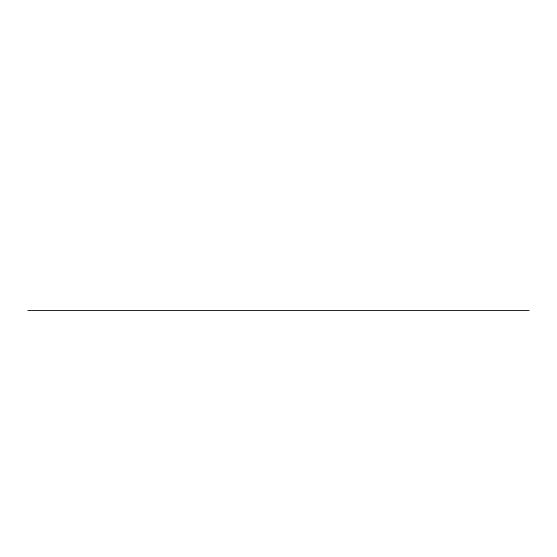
<?xml version="1.0" encoding="UTF-8"?>
<svg xmlns="http://www.w3.org/2000/svg" width="557" height="557" viewBox="0 0 557 557"><rect width="100%" height="100%" fill="white"/><g stroke="black" fill="none" stroke-linecap="round" stroke-linejoin="round"><path stroke-width="0.84" d="M27.85 310.514L529.15 310.514"/></g></svg>
